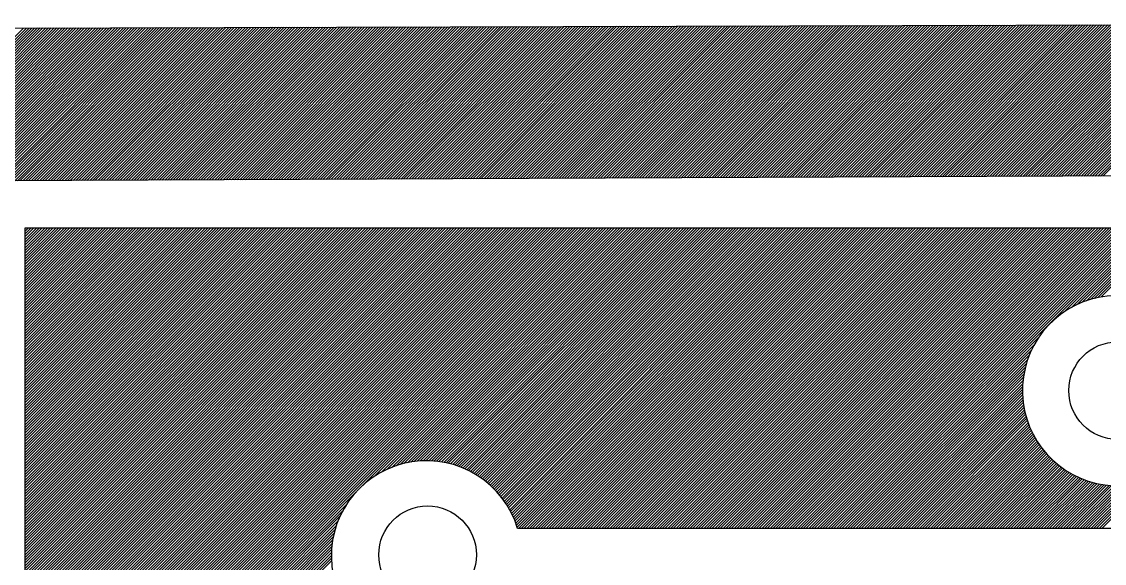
# Model space of a CAD drawing. Extents: x 0.4 to 28.1, y 0 to 28.5.
# Drawn here: x 6.93 to 13.85, y 16.44 to 19.9 of the extents above; entities that cross this region are included whole.
import ezdxf

# ---------------------------------------------------------------- set-up
doc = ezdxf.new("R2010")
doc.units = 0
doc.header["$MEASUREMENT"] = 0

msp = doc.modelspace()

# ---------------------------------------------------------------- linework, layer by layer
at = {"linetype": 'Continuous'}
for p, q in [((6.3142, 19.8584), (18.1525, 19.8926)), ((8.6213, 18.8921), (9.5972, 19.8679)), ((8.6391, 18.8921), (9.6149, 19.8679)), ((8.6568, 18.8922), (9.6326, 19.868)), ((8.6746, 18.8923), (9.6504, 19.868)), ((8.6923, 18.8924), (9.6681, 19.8681)), ((8.7101, 18.8924), (9.6858, 19.8682)), ((8.7279, 18.8925), (9.7035, 19.8682)), ((8.7456, 18.8926), (9.7213, 19.8683)), ((8.7634, 18.8927), (9.739, 19.8683)), ((8.7811, 18.8927), (9.7567, 19.8684)), ((8.7989, 18.8928), (9.7745, 19.8684)), ((8.8166, 18.8929), (9.7922, 19.8685)), ((8.8344, 18.893), (9.8099, 19.8685)), ((8.8521, 18.8931), (9.8276, 19.8686)), ((8.8699, 18.8931), (9.8454, 19.8686)), ((8.8876, 18.8932), (9.8631, 19.8687)), ((8.9054, 18.8933), (9.8808, 19.8687)), ((8.9232, 18.8934), (9.8986, 19.8688)), ((8.9409, 18.8934), (9.9163, 19.8688)), ((8.9587, 18.8935), (9.934, 19.8689)), ((8.9764, 18.8936), (9.9517, 19.8689)), ((8.9942, 18.8937), (9.9695, 19.869)), ((9.0119, 18.8937), (9.9872, 19.869)), ((9.0297, 18.8938), (10.0049, 19.8691)), ((9.0474, 18.8939), (10.0227, 19.8691)), ((9.0652, 18.894), (10.0404, 19.8692)), ((9.0829, 18.894), (10.0581, 19.8692)), ((9.1007, 18.8941), (10.0759, 19.8693)), ((9.1184, 18.8942), (10.0936, 19.8693)), ((9.1362, 18.8943), (10.1113, 19.8694)), ((9.154, 18.8944), (10.129, 19.8694)), ((9.1717, 18.8944), (10.1468, 19.8695)), ((9.1895, 18.8945), (10.1645, 19.8695)), ((9.2072, 18.8946), (10.1822, 19.8696)), ((9.225, 18.8947), (10.2, 19.8696)), ((9.2427, 18.8947), (10.2177, 19.8697)), ((9.2605, 18.8948), (10.2354, 19.8697)), ((9.2782, 18.8949), (10.2531, 19.8698)), ((9.296, 18.895), (10.2709, 19.8698)), ((9.3137, 18.895), (10.2886, 19.8699)), ((9.3315, 18.8951), (10.3063, 19.8699)), ((9.3492, 18.8952), (10.3241, 19.87)), ((9.367, 18.8953), (10.3418, 19.87)), ((9.3848, 18.8953), (10.3595, 19.8701)), ((9.4025, 18.8954), (10.3772, 19.8702)), ((9.4203, 18.8955), (10.395, 19.8702)), ((9.438, 18.8956), (10.4127, 19.8703)), ((9.4558, 18.8956), (10.4304, 19.8703)), ((9.4735, 18.8957), (10.4482, 19.8704)), ((9.4913, 18.8958), (10.4659, 19.8704)), ((9.509, 18.8959), (10.4836, 19.8705)), ((9.5268, 18.896), (10.5013, 19.8705)), ((9.5445, 18.896), (10.5191, 19.8706)), ((9.5623, 18.8961), (10.5368, 19.8706)), ((9.5801, 18.8962), (10.5545, 19.8707)), ((9.5978, 18.8963), (10.5723, 19.8707)), ((9.6156, 18.8963), (10.59, 19.8708)), ((9.6333, 18.8964), (10.6077, 19.8708)), ((9.6511, 18.8965), (10.6254, 19.8709)), ((9.6688, 18.8966), (10.6432, 19.8709)), ((9.6866, 18.8966), (10.6609, 19.871)), ((9.7043, 18.8967), (10.6786, 19.871)), ((9.7221, 18.8968), (10.6964, 19.8711)), ((9.7398, 18.8969), (10.7141, 19.8711)), ((9.7576, 18.8969), (10.7318, 19.8712)), ((9.7753, 18.897), (10.7495, 19.8712)), ((9.7931, 18.8971), (10.7673, 19.8713)), ((9.8109, 18.8972), (10.785, 19.8713)), ((9.8286, 18.8973), (10.8027, 19.8714)), ((9.8464, 18.8973), (10.8205, 19.8714)), ((9.8641, 18.8974), (10.8382, 19.8715)), ((9.8819, 18.8975), (10.8559, 19.8715)), ((9.8996, 18.8976), (10.8737, 19.8716)), ((9.9174, 18.8976), (10.8914, 19.8716)), ((9.9351, 18.8977), (10.9091, 19.8717)), ((9.9529, 18.8978), (10.9268, 19.8717)), ((9.9706, 18.8979), (10.9446, 19.8718)), ((9.9884, 18.8979), (10.9623, 19.8718)), ((10.0062, 18.898), (10.98, 19.8719)), ((10.0239, 18.8981), (10.9978, 19.8719)), ((10.0417, 18.8982), (11.0155, 19.872)), ((10.0594, 18.8982), (11.0332, 19.872)), ((10.0772, 18.8983), (11.0509, 19.8721)), ((10.0949, 18.8984), (11.0687, 19.8721)), ((10.1127, 18.8985), (11.0864, 19.8722)), ((10.1304, 18.8986), (11.1041, 19.8723)), ((10.1482, 18.8986), (11.1219, 19.8723)), ((10.1659, 18.8987), (11.1396, 19.8724)), ((10.1837, 18.8988), (11.1573, 19.8724)), ((10.2014, 18.8989), (11.175, 19.8725)), ((10.2192, 18.8989), (11.1928, 19.8725)), ((10.237, 18.899), (11.2105, 19.8726)), ((10.2547, 18.8991), (11.2282, 19.8726)), ((10.2725, 18.8992), (11.246, 19.8727)), ((10.2902, 18.8992), (11.2637, 19.8727)), ((10.308, 18.8993), (11.2814, 19.8728)), ((10.3257, 18.8994), (11.2991, 19.8728)), ((10.3435, 18.8995), (11.3169, 19.8729)), ((10.3612, 18.8995), (11.3346, 19.8729)), ((10.379, 18.8996), (11.3523, 19.873)), ((10.3967, 18.8997), (11.3701, 19.873)), ((10.4145, 18.8998), (11.3878, 19.8731)), ((10.4322, 18.8999), (11.4055, 19.8731)), ((10.45, 18.8999), (11.4232, 19.8732)), ((10.4678, 18.9), (11.441, 19.8732)), ((10.4855, 18.9001), (11.4587, 19.8733)), ((10.5033, 18.9002), (11.4764, 19.8733)), ((10.521, 18.9002), (11.4942, 19.8734)), ((10.5388, 18.9003), (11.5119, 19.8734)), ((10.5565, 18.9004), (11.5296, 19.8735)), ((10.5743, 18.9005), (11.5474, 19.8735)), ((10.592, 18.9005), (11.5651, 19.8736)), ((10.6098, 18.9006), (11.5828, 19.8736)), ((10.6275, 18.9007), (11.6005, 19.8737)), ((10.6453, 18.9008), (11.6183, 19.8737)), ((10.6631, 18.9008), (11.636, 19.8738)), ((10.6808, 18.9009), (11.6537, 19.8738)), ((10.6986, 18.901), (11.6715, 19.8739)), ((10.7163, 18.9011), (11.6892, 19.8739)), ((10.7341, 18.9012), (11.7069, 19.874)), ((10.7518, 18.9012), (11.7246, 19.874)), ((10.7696, 18.9013), (11.7424, 19.8741)), ((10.7873, 18.9014), (11.7601, 19.8741)), ((10.8051, 18.9015), (11.7778, 19.8742)), ((10.8228, 18.9015), (11.7956, 19.8743)), ((10.8406, 18.9016), (11.8133, 19.8743)), ((10.8583, 18.9017), (11.831, 19.8744)), ((10.8761, 18.9018), (11.8487, 19.8744)), ((10.8939, 18.9018), (11.8665, 19.8745)), ((10.9116, 18.9019), (11.8842, 19.8745)), ((10.9294, 18.902), (11.9019, 19.8746)), ((10.9471, 18.9021), (11.9197, 19.8746)), ((10.9649, 18.9021), (11.9374, 19.8747)), ((10.9826, 18.9022), (11.9551, 19.8747)), ((11.0004, 18.9023), (11.9728, 19.8748)), ((11.0181, 18.9024), (11.9906, 19.8748)), ((11.0359, 18.9025), (12.0083, 19.8749)), ((11.0536, 18.9025), (12.026, 19.8749)), ((11.0714, 18.9026), (12.0438, 19.875)), ((11.0891, 18.9027), (12.0615, 19.875)), ((11.1069, 18.9028), (12.0792, 19.8751)), ((11.1247, 18.9028), (12.0969, 19.8751)), ((11.1424, 18.9029), (12.1147, 19.8752)), ((11.1602, 18.903), (12.1324, 19.8752)), ((11.1779, 18.9031), (12.1501, 19.8753)), ((11.1957, 18.9031), (12.1679, 19.8753)), ((11.2134, 18.9032), (12.1856, 19.8754)), ((11.2312, 18.9033), (12.2033, 19.8754)), ((11.2489, 18.9034), (12.221, 19.8755)), ((11.2667, 18.9034), (12.2388, 19.8755)), ((11.2844, 18.9035), (12.2565, 19.8756)), ((11.3022, 18.9036), (12.2742, 19.8756)), ((11.32, 18.9037), (12.292, 19.8757)), ((11.3377, 18.9037), (12.3097, 19.8757)), ((11.3555, 18.9038), (12.3274, 19.8758)), ((11.3732, 18.9039), (12.3452, 19.8758)), ((11.391, 18.904), (12.3629, 19.8759)), ((11.4087, 18.9041), (12.3806, 19.8759)), ((11.4265, 18.9041), (12.3983, 19.876)), ((11.4442, 18.9042), (12.4161, 19.876)), ((11.462, 18.9043), (12.4338, 19.8761)), ((11.4797, 18.9044), (12.4515, 19.8761)), ((11.4975, 18.9044), (12.4693, 19.8762)), ((11.5152, 18.9045), (12.487, 19.8762)), ((11.533, 18.9046), (12.5047, 19.8763)), ((11.5508, 18.9047), (12.5224, 19.8764)), ((11.5685, 18.9047), (12.5402, 19.8764)), ((11.5863, 18.9048), (12.5579, 19.8765)), ((11.604, 18.9049), (12.5756, 19.8765)), ((11.6218, 18.905), (12.5934, 19.8766)), ((11.6395, 18.905), (12.6111, 19.8766)), ((11.6573, 18.9051), (12.6288, 19.8767)), ((11.675, 18.9052), (12.6465, 19.8767)), ((11.6928, 18.9053), (12.6643, 19.8768)), ((11.7105, 18.9054), (12.682, 19.8768)), ((11.7283, 18.9054), (12.6997, 19.8769)), ((11.7461, 18.9055), (12.7175, 19.8769)), ((11.7638, 18.9056), (12.7352, 19.877)), ((11.7816, 18.9057), (12.7529, 19.877)), ((11.7993, 18.9057), (12.7706, 19.8771)), ((11.8171, 18.9058), (12.7884, 19.8771)), ((11.8348, 18.9059), (12.8061, 19.8772)), ((11.8526, 18.906), (12.8238, 19.8772)), ((11.8703, 18.906), (12.8416, 19.8773)), ((11.8881, 18.9061), (12.8593, 19.8773)), ((11.9058, 18.9062), (12.877, 19.8774)), ((11.9236, 18.9063), (12.8947, 19.8774)), ((11.9413, 18.9063), (12.9125, 19.8775)), ((11.9591, 18.9064), (12.9302, 19.8775)), ((11.9769, 18.9065), (12.9479, 19.8776)), ((11.9946, 18.9066), (12.9657, 19.8776)), ((12.0124, 18.9067), (12.9834, 19.8777)), ((12.0301, 18.9067), (13.0011, 19.8777)), ((12.0479, 18.9068), (13.0189, 19.8778)), ((12.0656, 18.9069), (13.0366, 19.8778)), ((12.0834, 18.907), (13.0543, 19.8779)), ((12.1011, 18.907), (13.072, 19.8779)), ((12.1189, 18.9071), (13.0898, 19.878)), ((12.1366, 18.9072), (13.1075, 19.878)), ((12.1544, 18.9073), (13.1252, 19.8781)), ((12.1721, 18.9073), (13.143, 19.8781)), ((12.1899, 18.9074), (13.1607, 19.8782)), ((12.2077, 18.9075), (13.1784, 19.8782)), ((12.2254, 18.9076), (13.1961, 19.8783)), ((12.2432, 18.9076), (13.2139, 19.8784)), ((12.2609, 18.9077), (13.2316, 19.8784)), ((12.2787, 18.9078), (13.2493, 19.8785)), ((12.2964, 18.9079), (13.2671, 19.8785)), ((12.3142, 18.908), (13.2848, 19.8786)), ((12.3319, 18.908), (13.3025, 19.8786)), ((12.3497, 18.9081), (13.3202, 19.8787)), ((12.3674, 18.9082), (13.338, 19.8787)), ((12.3852, 18.9083), (13.3557, 19.8788)), ((12.403, 18.9083), (13.3734, 19.8788)), ((12.4207, 18.9084), (13.3912, 19.8789)), ((12.4385, 18.9085), (13.4089, 19.8789)), ((12.4562, 18.9086), (13.4266, 19.879)), ((12.474, 18.9086), (13.4443, 19.879)), ((12.4917, 18.9087), (13.4621, 19.8791)), ((12.5095, 18.9088), (13.4798, 19.8791)), ((12.5272, 18.9089), (13.4975, 19.8792)), ((12.545, 18.9089), (13.5153, 19.8792)), ((12.5627, 18.909), (13.533, 19.8793)), ((12.5805, 18.9091), (13.5507, 19.8793)), ((12.5982, 18.9092), (13.5684, 19.8794)), ((12.616, 18.9093), (13.5862, 19.8794)), ((12.6338, 18.9093), (13.6039, 19.8795)), ((12.6515, 18.9094), (13.6216, 19.8795)), ((12.6693, 18.9095), (13.6394, 19.8796)), ((12.687, 18.9096), (13.6571, 19.8796)), ((12.7048, 18.9096), (13.6748, 19.8797)), ((12.7225, 18.9097), (13.6925, 19.8797)), ((12.7403, 18.9098), (13.7103, 19.8798)), ((12.758, 18.9099), (13.728, 19.8798)), ((12.7758, 18.9099), (13.7457, 19.8799)), ((12.7935, 18.91), (13.7635, 19.8799)), ((12.8113, 18.9101), (13.7812, 19.88)), ((12.829, 18.9102), (13.7989, 19.88)), ((12.8468, 18.9102), (13.8167, 19.8801)), ((12.8646, 18.9103), (13.8344, 19.8801)), ((12.8823, 18.9104), (13.8521, 19.8802)), ((12.9001, 18.9105), (13.8698, 19.8802)), ((12.9178, 18.9105), (13.8876, 19.8803)), ((12.9356, 18.9106), (13.9053, 19.8803)), ((12.9533, 18.9107), (13.923, 19.8804)), ((12.9711, 18.9108), (13.9408, 19.8805)), ((12.9888, 18.9109), (13.9585, 19.8805)), ((13.0066, 18.9109), (13.9762, 19.8806)), ((13.0243, 18.911), (13.9939, 19.8806)), ((13.0421, 18.9111), (14.0117, 19.8807)), ((13.0599, 18.9112), (14.0294, 19.8807)), ((13.0776, 18.9112), (14.0471, 19.8808)), ((13.0954, 18.9113), (14.0649, 19.8808)), ((13.1131, 18.9114), (14.0826, 19.8809)), ((13.1309, 18.9115), (14.1003, 19.8809)), ((13.1486, 18.9115), (14.118, 19.881)), ((13.1664, 18.9116), (14.1358, 19.881)), ((13.1841, 18.9117), (14.1535, 19.8811)), ((13.2019, 18.9118), (14.1712, 19.8811)), ((13.2196, 18.9118), (14.189, 19.8812)), ((13.2374, 18.9119), (14.2067, 19.8812)), ((13.2551, 18.912), (14.2244, 19.8813)), ((13.2729, 18.9121), (14.2421, 19.8813)), ((13.2907, 18.9122), (14.2599, 19.8814)), ((13.3084, 18.9122), (14.2776, 19.8814)), ((13.3262, 18.9123), (14.2953, 19.8815)), ((13.3439, 18.9124), (14.3131, 19.8815)), ((13.3617, 18.9125), (14.3308, 19.8816)), ((13.3794, 18.9125), (14.3485, 19.8816)), ((13.3972, 18.9126), (14.3662, 19.8817)), ((13.4149, 18.9127), (14.384, 19.8817)), ((13.4327, 18.9128), (14.4017, 19.8818)), ((13.4504, 18.9128), (14.4194, 19.8818)), ((13.4682, 18.9129), (14.4372, 19.8819)), ((13.486, 18.913), (14.4549, 19.8819)), ((13.5037, 18.9131), (14.4726, 19.882)), ((13.5215, 18.9131), (14.4904, 19.882)), ((13.5392, 18.9132), (14.5081, 19.8821)), ((13.557, 18.9133), (14.5258, 19.8821)), ((13.5747, 18.9134), (14.5435, 19.8822)), ((13.5925, 18.9135), (14.5613, 19.8822)), ((13.6102, 18.9135), (14.579, 19.8823)), ((13.628, 18.9136), (14.5967, 19.8823)), ((13.6457, 18.9137), (14.6145, 19.8824)), ((13.6635, 18.9138), (14.6322, 19.8825)), ((13.6812, 18.9138), (14.6499, 19.8825)), ((13.699, 18.9139), (14.6676, 19.8826)), ((13.7168, 18.914), (14.6854, 19.8826)), ((13.7345, 18.9141), (14.7031, 19.8827)), ((13.7523, 18.9141), (14.7208, 19.8827)), ((13.77, 18.9142), (14.7386, 19.8828)), ((13.7878, 18.9143), (14.7563, 19.8828)), ((13.8055, 18.9144), (14.774, 19.8829)), ((13.8233, 18.9144), (14.7917, 19.8829)), ((13.841, 18.9145), (14.8095, 19.883)), ((5.6695, 17.8494), (7.6824, 19.8624)), ((5.6695, 17.8847), (7.647, 19.8623)), ((5.6695, 17.867), (7.6647, 19.8623)), ((5.6695, 17.9201), (7.6115, 19.8622)), ((5.6695, 17.9024), (7.6293, 19.8622)), ((5.6695, 17.9554), (7.5761, 19.8621)), ((5.6695, 17.9378), (7.5938, 19.8621)), ((5.6695, 17.9908), (7.5406, 19.862)), ((5.6695, 17.9731), (7.5583, 19.862)), ((5.6695, 18.0085), (7.5229, 19.8619)), ((5.6695, 18.0438), (7.4874, 19.8618)), ((5.6695, 18.0261), (7.5052, 19.8618)), ((5.6695, 18.0792), (7.452, 19.8617)), ((5.6695, 18.0615), (7.4697, 19.8617)), ((5.6695, 18.1145), (7.4165, 19.8616)), ((5.6695, 18.0969), (7.4342, 19.8616)), ((5.6695, 18.1499), (7.3811, 19.8615)), ((5.6695, 18.1322), (7.3988, 19.8615)), ((5.6695, 18.1852), (7.3456, 19.8614)), ((5.6695, 18.1676), (7.3633, 19.8614)), ((5.6695, 18.2206), (7.3101, 19.8613)), ((5.6695, 18.2029), (7.3279, 19.8613)), ((5.6695, 18.256), (7.2747, 19.8612)), ((5.6695, 18.2383), (7.2924, 19.8612)), ((5.6695, 18.2913), (7.2392, 19.8611)), ((5.6695, 18.2736), (7.257, 19.8611)), ((5.6695, 18.3267), (7.2038, 19.861)), ((5.6695, 18.309), (7.2215, 19.861)), ((5.6695, 18.362), (7.1683, 19.8609)), ((5.6695, 18.3443), (7.186, 19.8609)), ((5.6695, 18.3974), (7.1329, 19.8608)), ((5.6695, 18.3797), (7.1506, 19.8608)), ((5.6695, 18.4327), (7.0974, 19.8607)), ((5.6695, 18.4151), (7.1151, 19.8607)), ((5.6695, 18.4681), (7.0619, 19.8606)), ((5.6695, 18.4504), (7.0797, 19.8606)), ((5.6695, 18.5034), (7.0265, 19.8605)), ((5.6695, 18.4858), (7.0442, 19.8605)), ((5.6695, 18.5388), (6.991, 19.8604)), ((5.6695, 18.5211), (7.0087, 19.8604)), ((5.6695, 18.5742), (6.9556, 19.8603)), ((5.6695, 18.5565), (6.9733, 19.8603)), ((5.6695, 18.5918), (6.9378, 19.8602)), ((6.7145, 18.8768), (7.7002, 19.8624)), ((6.7384, 18.883), (7.7179, 19.8625)), ((6.7572, 18.884), (7.7356, 19.8625)), ((6.7749, 18.8841), (7.7534, 19.8626)), ((6.7927, 18.8842), (7.7711, 19.8626)), ((6.8104, 18.8843), (7.7888, 19.8627)), ((6.8282, 18.8843), (7.8065, 19.8627)), ((6.8459, 18.8844), (7.8243, 19.8628)), ((6.8637, 18.8845), (7.842, 19.8628)), ((6.8814, 18.8846), (7.8597, 19.8629)), ((6.8992, 18.8846), (7.8775, 19.8629)), ((6.9169, 18.8847), (7.8952, 19.863)), ((6.9347, 18.8848), (7.9129, 19.863)), ((6.9524, 18.8849), (7.9307, 19.8631)), ((6.9702, 18.885), (7.9484, 19.8631)), ((6.988, 18.885), (7.9661, 19.8632)), ((7.0057, 18.8851), (7.9838, 19.8632)), ((7.0235, 18.8852), (8.0016, 19.8633)), ((7.0412, 18.8853), (8.0193, 19.8633)), ((7.059, 18.8853), (8.037, 19.8634)), ((7.0767, 18.8854), (8.0548, 19.8634)), ((7.0945, 18.8855), (8.0725, 19.8635)), ((7.1122, 18.8856), (8.0902, 19.8635)), ((7.13, 18.8856), (8.1079, 19.8636)), ((7.1477, 18.8857), (8.1257, 19.8636)), ((7.1655, 18.8858), (8.1434, 19.8637)), ((7.1833, 18.8859), (8.1611, 19.8637)), ((7.201, 18.8859), (8.1789, 19.8638)), ((7.2188, 18.886), (8.1966, 19.8638)), ((7.2365, 18.8861), (8.2143, 19.8639)), ((7.2543, 18.8862), (8.232, 19.864)), ((7.272, 18.8863), (8.2498, 19.864)), ((7.2898, 18.8863), (8.2675, 19.8641)), ((7.3075, 18.8864), (8.2852, 19.8641)), ((7.3253, 18.8865), (8.303, 19.8642)), ((7.343, 18.8866), (8.3207, 19.8642)), ((7.3608, 18.8866), (8.3384, 19.8643)), ((7.3785, 18.8867), (8.3561, 19.8643)), ((7.3963, 18.8868), (8.3739, 19.8644)), ((7.4141, 18.8869), (8.3916, 19.8644)), ((7.4318, 18.8869), (8.4093, 19.8645)), ((7.4496, 18.887), (8.4271, 19.8645)), ((7.4673, 18.8871), (8.4448, 19.8646)), ((7.4851, 18.8872), (8.4625, 19.8646)), ((7.5028, 18.8872), (8.4802, 19.8647)), ((7.5206, 18.8873), (8.498, 19.8647)), ((7.5383, 18.8874), (8.5157, 19.8648)), ((7.5561, 18.8875), (8.5334, 19.8648)), ((7.5738, 18.8875), (8.5512, 19.8649)), ((7.5916, 18.8876), (8.5689, 19.8649)), ((7.6093, 18.8877), (8.5866, 19.865)), ((7.6271, 18.8878), (8.6044, 19.865)), ((7.6449, 18.8879), (8.6221, 19.8651)), ((7.6626, 18.8879), (8.6398, 19.8651)), ((7.6804, 18.888), (8.6575, 19.8652)), ((7.6981, 18.8881), (8.6753, 19.8652)), ((7.7159, 18.8882), (8.693, 19.8653)), ((7.7336, 18.8882), (8.7107, 19.8653)), ((7.7514, 18.8883), (8.7285, 19.8654)), ((7.7691, 18.8884), (8.7462, 19.8654)), ((7.7869, 18.8885), (8.7639, 19.8655)), ((7.8046, 18.8885), (8.7816, 19.8655)), ((7.8224, 18.8886), (8.7994, 19.8656)), ((7.8402, 18.8887), (8.8171, 19.8656)), ((7.8579, 18.8888), (8.8348, 19.8657)), ((7.8757, 18.8888), (8.8526, 19.8657)), ((7.8934, 18.8889), (8.8703, 19.8658)), ((7.9112, 18.889), (8.888, 19.8658)), ((7.9289, 18.8891), (8.9057, 19.8659)), ((7.9467, 18.8892), (8.9235, 19.8659)), ((7.9644, 18.8892), (8.9412, 19.866)), ((7.9822, 18.8893), (8.9589, 19.8661)), ((7.9999, 18.8894), (8.9767, 19.8661)), ((8.0177, 18.8895), (8.9944, 19.8662)), ((8.0354, 18.8895), (9.0121, 19.8662)), ((8.0532, 18.8896), (9.0298, 19.8663)), ((8.071, 18.8897), (9.0476, 19.8663)), ((8.0887, 18.8898), (9.0653, 19.8664)), ((8.1065, 18.8898), (9.083, 19.8664)), ((8.1242, 18.8899), (9.1008, 19.8665)), ((8.142, 18.89), (9.1185, 19.8665)), ((8.1597, 18.8901), (9.1362, 19.8666)), ((8.1775, 18.8901), (9.1539, 19.8666)), ((8.1952, 18.8902), (9.1717, 19.8667)), ((8.213, 18.8903), (9.1894, 19.8667)), ((8.2307, 18.8904), (9.2071, 19.8668)), ((8.2485, 18.8905), (9.2249, 19.8668)), ((8.2663, 18.8905), (9.2426, 19.8669)), ((8.284, 18.8906), (9.2603, 19.8669)), ((8.3018, 18.8907), (9.278, 19.867)), ((8.3195, 18.8908), (9.2958, 19.867)), ((8.3373, 18.8908), (9.3135, 19.8671)), ((8.355, 18.8909), (9.3312, 19.8671)), ((8.3728, 18.891), (9.349, 19.8672)), ((8.3905, 18.8911), (9.3667, 19.8672)), ((8.4083, 18.8911), (9.3844, 19.8673)), ((8.426, 18.8912), (9.4022, 19.8673)), ((8.4438, 18.8913), (9.4199, 19.8674)), ((8.4615, 18.8914), (9.4376, 19.8674)), ((8.4793, 18.8914), (9.4553, 19.8675)), ((8.4971, 18.8915), (9.4731, 19.8675)), ((8.5148, 18.8916), (9.4908, 19.8676)), ((8.5326, 18.8917), (9.5085, 19.8676)), ((8.5503, 18.8918), (9.5263, 19.8677)), ((8.5681, 18.8918), (9.544, 19.8677)), ((8.5858, 18.8919), (9.5617, 19.8678)), ((8.6036, 18.892), (9.5794, 19.8678)), ((6.9458, 18.5777), (6.9491, 18.581)), ((6.9458, 18.56), (6.9667, 18.581)), ((6.9458, 18.5423), (6.9844, 18.581)), ((6.9458, 18.5246), (7.0021, 18.581)), ((6.9458, 18.507), (7.0198, 18.581)), ((6.9458, 18.4893), (7.0374, 18.581)), ((6.9458, 18.4716), (7.0551, 18.581)), ((6.9458, 18.4539), (7.0728, 18.581)), ((6.9458, 18.4363), (7.0905, 18.581)), ((6.9458, 18.4186), (7.1082, 18.581)), ((6.9458, 18.4009), (7.1258, 18.581)), ((6.9458, 18.3832), (7.1435, 18.581)), ((6.9458, 18.3655), (7.1612, 18.581)), ((6.9458, 18.3479), (7.1789, 18.581)), ((6.9458, 18.3302), (7.1965, 18.581)), ((6.9458, 18.3125), (7.2142, 18.581)), ((6.9458, 18.2948), (7.2319, 18.581)), ((6.9458, 18.2772), (7.2496, 18.581)), ((6.9458, 18.2595), (7.2673, 18.581)), ((6.9458, 18.2418), (7.2849, 18.581)), ((6.9458, 18.2241), (7.3026, 18.581)), ((6.9458, 18.2064), (7.3203, 18.581)), ((6.9458, 18.1888), (7.338, 18.581)), ((6.9458, 18.1711), (7.3556, 18.581)), ((6.9458, 18.1534), (7.3733, 18.581)), ((6.9458, 18.1357), (7.391, 18.581)), ((6.9458, 18.1181), (7.4087, 18.581)), ((6.9458, 18.1004), (7.4264, 18.581)), ((6.9458, 18.0827), (7.444, 18.581)), ((6.9458, 18.065), (7.4617, 18.581)), ((6.9458, 18.0473), (7.4794, 18.581)), ((6.9458, 18.0297), (7.4971, 18.581)), ((6.9458, 18.012), (7.5147, 18.581)), ((6.9458, 17.9943), (7.5324, 18.581)), ((6.9458, 17.9766), (7.5501, 18.581)), ((6.9458, 17.959), (7.5678, 18.581)), ((6.9458, 17.9413), (7.5855, 18.581)), ((6.9458, 17.9236), (7.6031, 18.581)), ((6.9458, 17.9059), (7.6208, 18.581)), ((6.9458, 17.8882), (7.6385, 18.581)), ((6.9458, 17.8706), (7.6562, 18.581)), ((6.9458, 17.8529), (7.6738, 18.581)), ((6.9458, 17.8352), (7.6915, 18.581)), ((6.9458, 17.8175), (7.7092, 18.581)), ((6.9458, 17.7999), (7.7269, 18.581)), ((6.9458, 17.7822), (7.7446, 18.581)), ((6.9458, 17.7645), (7.7622, 18.581)), ((6.9458, 17.7468), (7.7799, 18.581)), ((6.9458, 17.7292), (7.7976, 18.581)), ((6.9458, 17.7115), (7.8153, 18.581)), ((6.9458, 17.6938), (7.8329, 18.581)), ((6.9458, 17.6761), (7.8506, 18.581)), ((6.9458, 17.6584), (7.8683, 18.581)), ((6.9458, 17.6408), (7.886, 18.581)), ((6.9458, 17.6231), (7.9037, 18.581)), ((6.9458, 17.6054), (7.9213, 18.581)), ((6.9458, 17.5877), (7.939, 18.581)), ((6.9458, 17.5701), (7.9567, 18.581)), ((6.9458, 17.5524), (7.9744, 18.581)), ((6.9458, 17.5347), (7.992, 18.581)), ((6.9458, 17.517), (8.0097, 18.581)), ((6.9458, 17.4993), (8.0274, 18.581)), ((6.9458, 17.4817), (8.0451, 18.581)), ((6.9458, 17.464), (8.0627, 18.581)), ((6.9458, 17.4463), (8.0804, 18.581)), ((6.9458, 17.4286), (8.0981, 18.581)), ((6.9458, 17.411), (8.1158, 18.581)), ((6.9458, 17.3933), (8.1335, 18.581)), ((6.9458, 17.3756), (8.1511, 18.581)), ((6.9458, 17.3579), (8.1688, 18.581)), ((6.9458, 17.3402), (8.1865, 18.581)), ((6.9458, 17.3226), (8.2042, 18.581)), ((6.9458, 17.3049), (8.2218, 18.581)), ((6.9458, 17.2872), (8.2395, 18.581)), ((6.9458, 17.2695), (8.2572, 18.581)), ((6.9458, 17.2519), (8.2749, 18.581)), ((6.9458, 17.2342), (8.2926, 18.581)), ((6.9458, 17.2165), (8.3102, 18.581)), ((6.9458, 17.1988), (8.3279, 18.581)), ((6.9458, 17.1811), (8.3456, 18.581)), ((6.9458, 17.1635), (8.3633, 18.581)), ((6.9458, 17.1458), (8.3809, 18.581)), ((6.9458, 17.1281), (8.3986, 18.581)), ((6.9458, 17.1104), (8.4163, 18.581)), ((6.9458, 17.0928), (8.434, 18.581)), ((6.9458, 17.0751), (8.4517, 18.581)), ((6.9458, 17.0574), (8.4693, 18.581)), ((6.9458, 17.0397), (8.487, 18.581)), ((6.9458, 17.022), (8.5047, 18.581)), ((6.9458, 17.0044), (8.5224, 18.581)), ((6.9458, 16.9867), (8.54, 18.581)), ((6.9458, 16.969), (8.5577, 18.581)), ((6.9458, 16.9513), (8.5754, 18.581)), ((6.9458, 16.9337), (8.5931, 18.581)), ((6.9458, 16.916), (8.6108, 18.581)), ((6.9458, 16.8983), (8.6284, 18.581)), ((6.9458, 16.8806), (8.6461, 18.581)), ((6.9458, 16.8629), (8.6638, 18.581)), ((6.9458, 16.8453), (8.6815, 18.581)), ((6.9458, 16.8276), (8.6991, 18.581)), ((6.9458, 16.8099), (8.7168, 18.581)), ((6.9458, 16.7922), (8.7345, 18.581)), ((6.9458, 16.7746), (8.7522, 18.581)), ((6.9458, 16.7569), (8.7699, 18.581)), ((6.9458, 16.7392), (8.7875, 18.581)), ((6.9458, 16.7215), (8.8052, 18.581)), ((6.9458, 16.7038), (8.8229, 18.581)), ((6.9458, 16.6862), (8.8406, 18.581)), ((6.9458, 16.6685), (8.8582, 18.581)), ((6.9458, 16.6508), (8.8759, 18.581)), ((6.9458, 16.6331), (8.8936, 18.581)), ((6.9458, 16.6155), (8.9113, 18.581)), ((6.9458, 16.5978), (8.929, 18.581)), ((6.9458, 16.5801), (8.9466, 18.581)), ((6.9458, 16.5624), (8.9643, 18.581)), ((6.9458, 16.5447), (8.982, 18.581)), ((6.9458, 16.5271), (8.9997, 18.581)), ((6.9458, 16.5094), (9.0173, 18.581)), ((6.9458, 16.4917), (9.035, 18.581)), ((6.9458, 16.474), (9.0527, 18.581)), ((6.9458, 16.4564), (9.0704, 18.581)), ((6.9458, 16.4387), (9.0881, 18.581)), ((6.9458, 16.421), (9.1057, 18.581)), ((6.9458, 16.4033), (9.1234, 18.581)), ((6.9458, 16.3856), (9.1411, 18.581)), ((6.9458, 16.368), (9.1588, 18.581)), ((6.9458, 16.3503), (9.1764, 18.581)), ((6.9458, 16.3326), (9.1941, 18.581)), ((6.9458, 16.3149), (9.2118, 18.581)), ((6.9458, 16.2973), (9.2295, 18.581)), ((6.9458, 16.2796), (9.2472, 18.581)), ((6.9458, 16.2619), (9.2648, 18.581)), ((6.9458, 16.2442), (9.2825, 18.581)), ((6.9458, 16.2265), (9.3002, 18.581)), ((6.9458, 16.2089), (9.3179, 18.581)), ((6.9458, 16.1912), (9.3355, 18.581)), ((6.9458, 16.1735), (9.3532, 18.581)), ((6.9458, 16.1558), (9.3709, 18.581)), ((6.9458, 16.1382), (9.3886, 18.581)), ((6.9458, 16.1205), (9.4063, 18.581)), ((6.9458, 16.1028), (9.4239, 18.581)), ((6.9458, 16.0851), (9.4416, 18.581)), ((6.9458, 16.0674), (9.4593, 18.581)), ((6.9458, 16.0498), (9.477, 18.581)), ((6.9458, 16.0321), (9.4946, 18.581)), ((6.9458, 16.0144), (9.5123, 18.581)), ((6.9458, 15.9967), (9.53, 18.581)), ((6.9458, 15.9791), (9.5477, 18.581)), ((6.9458, 15.9614), (9.5654, 18.581)), ((6.9458, 15.9437), (9.583, 18.581)), ((6.9458, 15.926), (9.6007, 18.581)), ((6.9458, 15.9084), (9.6184, 18.581)), ((6.9458, 15.8907), (9.6361, 18.581)), ((6.9458, 15.873), (9.6537, 18.581)), ((6.9458, 15.8553), (9.6714, 18.581)), ((6.9458, 15.8376), (9.6891, 18.581)), ((6.9458, 15.82), (9.7068, 18.581)), ((6.9458, 15.8023), (9.7245, 18.581)), ((6.9458, 15.7846), (9.7421, 18.581)), ((6.9458, 15.7669), (9.7598, 18.581)), ((6.9458, 15.7493), (9.7775, 18.581)), ((6.9458, 15.7316), (9.7952, 18.581)), ((6.9458, 15.7139), (9.8128, 18.581)), ((6.9458, 15.6962), (9.8305, 18.581)), ((6.9458, 15.6785), (9.8482, 18.581)), ((6.9458, 15.6609), (9.8659, 18.581)), ((6.9458, 15.6432), (9.8835, 18.581)), ((6.9458, 15.6255), (9.9012, 18.581)), ((6.9458, 15.6078), (9.9189, 18.581)), ((6.9458, 15.5902), (9.9366, 18.581)), ((6.9458, 15.5725), (9.9543, 18.581)), ((6.9458, 15.5548), (9.9719, 18.581)), ((6.9458, 15.5371), (9.9896, 18.581)), ((6.9458, 15.5194), (10.0073, 18.581)), ((6.9458, 15.5018), (10.025, 18.581)), ((6.9458, 15.4841), (10.0426, 18.581)), ((6.9458, 15.4664), (10.0603, 18.581)), ((6.9458, 15.4487), (10.078, 18.581)), ((6.9458, 15.4311), (10.0957, 18.581)), ((6.9458, 15.4134), (10.1134, 18.581)), ((6.9458, 15.3957), (10.131, 18.581)), ((6.9458, 15.378), (10.1487, 18.581)), ((6.9458, 15.3603), (10.1664, 18.581)), ((6.9458, 15.3427), (10.1841, 18.581)), ((6.9458, 15.325), (10.2017, 18.581)), ((6.9458, 15.3073), (10.2194, 18.581)), ((6.9458, 15.2896), (10.2371, 18.581)), ((6.9458, 15.272), (10.2548, 18.581)), ((6.9465, 15.255), (10.2725, 18.581)), ((6.9641, 15.255), (10.2901, 18.581)), ((6.9818, 15.255), (10.3078, 18.581)), ((6.9995, 15.255), (10.3255, 18.581)), ((7.0172, 15.255), (10.3432, 18.581)), ((7.0348, 15.255), (10.3608, 18.581)), ((7.0525, 15.255), (10.3785, 18.581)), ((7.0702, 15.255), (10.3962, 18.581)), ((7.0879, 15.255), (10.4139, 18.581)), ((7.1056, 15.255), (10.4316, 18.581)), ((7.1232, 15.255), (10.4492, 18.581)), ((7.1409, 15.255), (10.4669, 18.581)), ((7.1586, 15.255), (10.4846, 18.581)), ((7.1763, 15.255), (10.5023, 18.581)), ((7.1939, 15.255), (10.5199, 18.581)), ((7.2116, 15.255), (10.5376, 18.581)), ((7.2293, 15.255), (10.5553, 18.581)), ((7.247, 15.255), (10.573, 18.581)), ((7.2647, 15.255), (10.5907, 18.581)), ((7.2823, 15.255), (10.6083, 18.581)), ((7.3, 15.255), (10.626, 18.581)), ((7.3177, 15.255), (10.6437, 18.581)), ((7.3354, 15.255), (10.6614, 18.581)), ((7.353, 15.255), (10.679, 18.581)), ((7.3707, 15.255), (10.6967, 18.581)), ((7.3884, 15.255), (10.7144, 18.581)), ((7.4061, 15.255), (10.7321, 18.581)), ((9.1047, 16.9359), (10.7498, 18.581)), ((9.1822, 16.9958), (10.7674, 18.581)), ((9.2257, 17.0215), (10.7851, 18.581)), ((9.2608, 17.039), (10.8028, 18.581)), ((9.2916, 17.0521), (10.8205, 18.581)), ((9.3194, 17.0622), (10.8381, 18.581)), ((9.3451, 17.0703), (10.8558, 18.581)), ((9.3693, 17.0767), (10.8735, 18.581)), ((9.3921, 17.0818), (10.8912, 18.581)), ((9.4138, 17.0859), (10.9089, 18.581)), ((9.4345, 17.089), (10.9265, 18.581)), ((9.4545, 17.0913), (10.9442, 18.581)), ((9.4738, 17.0929), (10.9619, 18.581)), ((9.4924, 17.0938), (10.9796, 18.581)), ((9.5105, 17.0942), (10.9972, 18.581)), ((9.528, 17.094), (11.0149, 18.581)), ((9.545, 17.0934), (11.0326, 18.581)), ((9.5616, 17.0923), (11.0503, 18.581)), ((9.5778, 17.0908), (11.068, 18.581)), ((9.5936, 17.0889), (11.0856, 18.581)), ((9.6091, 17.0867), (11.1033, 18.581)), ((9.6241, 17.0841), (11.121, 18.581)), ((9.6389, 17.0812), (11.1387, 18.581)), ((9.6534, 17.078), (11.1563, 18.581)), ((9.6675, 17.0745), (11.174, 18.581)), ((9.6814, 17.0707), (11.1917, 18.581)), ((9.695, 17.0666), (11.2094, 18.581)), ((9.7084, 17.0623), (11.2271, 18.581)), ((9.7215, 17.0577), (11.2447, 18.581)), ((9.7343, 17.0529), (11.2624, 18.581)), ((9.7469, 17.0478), (11.2801, 18.581)), ((9.7593, 17.0425), (11.2978, 18.581)), ((9.7715, 17.037), (11.3154, 18.581)), ((9.7834, 17.0313), (11.3331, 18.581)), ((9.7951, 17.0253), (11.3508, 18.581)), ((9.8067, 17.0191), (11.3685, 18.581)), ((9.818, 17.0128), (11.3862, 18.581)), ((9.8291, 17.0062), (11.4038, 18.581)), ((9.84, 16.9994), (11.4215, 18.581)), ((9.8507, 16.9925), (11.4392, 18.581)), ((9.8612, 16.9853), (11.4569, 18.581)), ((9.8716, 16.978), (11.4745, 18.581)), ((9.8817, 16.9704), (11.4922, 18.581)), ((9.8917, 16.9627), (11.5099, 18.581)), ((9.9014, 16.9548), (11.5276, 18.581)), ((9.911, 16.9467), (11.5453, 18.581)), ((9.9204, 16.9385), (11.5629, 18.581)), ((9.9296, 16.93), (11.5806, 18.581)), ((9.9387, 16.9214), (11.5983, 18.581)), ((9.9475, 16.9125), (11.616, 18.581)), ((9.9562, 16.9035), (11.6336, 18.581)), ((9.9647, 16.8944), (11.6513, 18.581)), ((9.973, 16.885), (11.669, 18.581)), ((9.9812, 16.8754), (11.6867, 18.581)), ((9.9891, 16.8657), (11.7043, 18.581)), ((9.9969, 16.8558), (11.722, 18.581)), ((10.0044, 16.8457), (11.7397, 18.581)), ((10.0118, 16.8354), (11.7574, 18.581)), ((10.019, 16.8249), (11.7751, 18.581)), ((10.026, 16.8142), (11.7927, 18.581)), ((10.0328, 16.8034), (11.8104, 18.581)), ((10.0394, 16.7923), (11.8281, 18.581)), ((10.0459, 16.781), (11.8458, 18.581)), ((10.0521, 16.7696), (11.8634, 18.581)), ((10.0581, 16.7579), (11.8811, 18.581)), ((10.0638, 16.746), (11.8988, 18.581)), ((10.0694, 16.7339), (11.9165, 18.581)), ((10.0748, 16.7216), (11.9342, 18.581)), ((10.0799, 16.709), (11.9518, 18.581)), ((10.0847, 16.6962), (11.9695, 18.581)), ((10.0894, 16.6832), (11.9872, 18.581)), ((10.0938, 16.6699), (12.0049, 18.581)), ((10.1019, 16.6603), (12.0225, 18.581)), ((10.1196, 16.6603), (12.0402, 18.581)), ((10.1373, 16.6603), (12.0579, 18.581)), ((10.1549, 16.6603), (12.0756, 18.581)), ((10.1726, 16.6603), (12.0933, 18.581)), ((10.1903, 16.6603), (12.1109, 18.581)), ((10.208, 16.6603), (12.1286, 18.581)), ((10.2256, 16.6603), (12.1463, 18.581)), ((10.2433, 16.6603), (12.164, 18.581)), ((10.261, 16.6603), (12.1816, 18.581)), ((10.2787, 16.6603), (12.1993, 18.581)), ((10.2964, 16.6603), (12.217, 18.581)), ((10.314, 16.6603), (12.2347, 18.581)), ((10.3317, 16.6603), (12.2524, 18.581)), ((10.3494, 16.6603), (12.27, 18.581)), ((10.3671, 16.6603), (12.2877, 18.581)), ((10.3847, 16.6603), (12.3054, 18.581)), ((10.4024, 16.6603), (12.3231, 18.581)), ((10.4201, 16.6603), (12.3407, 18.581)), ((10.4378, 16.6603), (12.3584, 18.581)), ((10.4555, 16.6603), (12.3761, 18.581)), ((10.4731, 16.6603), (12.3938, 18.581)), ((10.4908, 16.6603), (12.4115, 18.581)), ((10.5085, 16.6603), (12.4291, 18.581)), ((10.5262, 16.6603), (12.4468, 18.581)), ((10.5438, 16.6603), (12.4645, 18.581)), ((10.5615, 16.6603), (12.4822, 18.581)), ((10.5792, 16.6603), (12.4998, 18.581)), ((10.5969, 16.6603), (12.5175, 18.581)), ((10.6145, 16.6603), (12.5352, 18.581)), ((10.6322, 16.6603), (12.5529, 18.581)), ((10.6499, 16.6603), (12.5706, 18.581)), ((10.6676, 16.6603), (12.5882, 18.581)), ((10.6853, 16.6603), (12.6059, 18.581)), ((10.7029, 16.6603), (12.6236, 18.581)), ((10.7206, 16.6603), (12.6413, 18.581)), ((10.7383, 16.6603), (12.6589, 18.581)), ((10.756, 16.6603), (12.6766, 18.581)), ((10.7736, 16.6603), (12.6943, 18.581)), ((10.7913, 16.6603), (12.712, 18.581)), ((10.809, 16.6603), (12.7297, 18.581)), ((10.8267, 16.6603), (12.7473, 18.581)), ((10.8444, 16.6603), (12.765, 18.581)), ((10.862, 16.6603), (12.7827, 18.581)), ((10.8797, 16.6603), (12.8004, 18.581)), ((10.8974, 16.6603), (12.818, 18.581)), ((10.9151, 16.6603), (12.8357, 18.581)), ((10.9327, 16.6603), (12.8534, 18.581)), ((10.9504, 16.6603), (12.8711, 18.581)), ((10.9681, 16.6603), (12.8888, 18.581)), ((10.9858, 16.6603), (12.9064, 18.581)), ((11.0035, 16.6603), (12.9241, 18.581)), ((11.0211, 16.6603), (12.9418, 18.581)), ((11.0388, 16.6603), (12.9595, 18.581)), ((11.0565, 16.6603), (12.9771, 18.581)), ((11.0742, 16.6603), (12.9948, 18.581)), ((11.0918, 16.6603), (13.0125, 18.581)), ((11.1095, 16.6603), (13.0302, 18.581)), ((11.1272, 16.6603), (13.0479, 18.581)), ((11.1449, 16.6603), (13.0655, 18.581)), ((11.1626, 16.6603), (13.0832, 18.581)), ((11.1802, 16.6603), (13.1009, 18.581)), ((11.1979, 16.6603), (13.1186, 18.581)), ((11.2156, 16.6603), (13.1362, 18.581)), ((11.2333, 16.6603), (13.1539, 18.581)), ((11.2509, 16.6603), (13.1716, 18.581)), ((11.2686, 16.6603), (13.1893, 18.581)), ((11.2863, 16.6603), (13.207, 18.581)), ((11.304, 16.6603), (13.2246, 18.581)), ((11.3217, 16.6603), (13.2423, 18.581)), ((11.3393, 16.6603), (13.26, 18.581)), ((11.357, 16.6603), (13.2777, 18.581)), ((11.3747, 16.6603), (13.2953, 18.581)), ((11.3924, 16.6603), (13.313, 18.581)), ((11.41, 16.6603), (13.3307, 18.581)), ((11.4277, 16.6603), (13.3484, 18.581)), ((11.4454, 16.6603), (13.3661, 18.581)), ((11.4631, 16.6603), (13.3837, 18.581)), ((11.4808, 16.6603), (13.4014, 18.581)), ((11.4984, 16.6603), (13.4191, 18.581)), ((11.5161, 16.6603), (13.4368, 18.581)), ((11.5338, 16.6603), (13.4544, 18.581)), ((11.5515, 16.6603), (13.4721, 18.581)), ((11.5691, 16.6603), (13.4898, 18.581)), ((11.5868, 16.6603), (13.5075, 18.581)), ((11.6045, 16.6603), (13.5251, 18.581)), ((11.6222, 16.6603), (13.5428, 18.581)), ((11.6399, 16.6603), (13.5605, 18.581)), ((11.6575, 16.6603), (13.5782, 18.581)), ((11.6752, 16.6603), (13.5959, 18.581)), ((11.6929, 16.6603), (13.6135, 18.581)), ((11.7106, 16.6603), (13.6312, 18.581)), ((11.7282, 16.6603), (13.6489, 18.581)), ((11.7459, 16.6603), (13.6666, 18.581)), ((11.7636, 16.6603), (13.6842, 18.581)), ((11.7813, 16.6603), (13.7019, 18.581)), ((11.799, 16.6603), (13.7196, 18.581)), ((11.8166, 16.6603), (13.7373, 18.581)), ((11.8343, 16.6603), (13.755, 18.581)), ((11.852, 16.6603), (13.7726, 18.581)), ((11.8697, 16.6603), (13.7903, 18.581)), ((11.8873, 16.6603), (13.808, 18.581)), ((11.905, 16.6603), (13.8257, 18.581)), ((11.9227, 16.6603), (13.8433, 18.581)), ((11.9404, 16.6603), (13.861, 18.581)), ((11.9581, 16.6603), (13.8787, 18.581)), ((11.9757, 16.6603), (13.8964, 18.581)), ((11.9934, 16.6603), (13.9141, 18.581)), ((12.0111, 16.6603), (13.9317, 18.581)), ((12.0288, 16.6603), (13.9494, 18.581)), ((12.0464, 16.6603), (13.9671, 18.581)), ((12.0641, 16.6603), (13.9848, 18.581)), ((12.0818, 16.6603), (14.0024, 18.581)), ((12.0995, 16.6603), (14.0201, 18.581)), ((12.1172, 16.6603), (14.0378, 18.581)), ((12.1348, 16.6603), (14.0555, 18.581)), ((12.1525, 16.6603), (14.0732, 18.581)), ((12.1702, 16.6603), (14.0908, 18.581)), ((12.1879, 16.6603), (14.1085, 18.581)), ((13.5911, 18.0459), (14.1262, 18.581)), ((13.6371, 18.0742), (14.1439, 18.581)), ((13.6734, 18.0928), (14.1615, 18.581)), ((13.7048, 18.1066), (14.1792, 18.581)), ((13.7331, 18.1172), (14.1969, 18.581)), ((13.7592, 18.1256), (14.2146, 18.581)), ((13.7836, 18.1323), (14.2323, 18.581)), ((13.8066, 18.1376), (14.2499, 18.581)), ((13.8285, 18.1419), (14.2676, 18.581)), ((12.2055, 16.6603), (13.4293, 17.8841)), ((12.2232, 16.6603), (13.401, 17.8381)), ((12.2409, 16.6603), (13.3824, 17.8018)), ((12.2586, 16.6603), (13.3687, 17.7704)), ((12.2763, 16.6603), (13.3581, 17.7421)), ((12.2939, 16.6603), (13.3497, 17.716)), ((12.3116, 16.6603), (13.343, 17.6917)), ((12.3293, 16.6603), (13.3376, 17.6686)), ((12.347, 16.6603), (13.3334, 17.6467)), ((12.3646, 16.6603), (13.3301, 17.6258)), ((12.3823, 16.6603), (13.3277, 17.6057)), ((12.4, 16.6603), (13.326, 17.5863)), ((12.4177, 16.6603), (13.3249, 17.5676)), ((12.4353, 16.6603), (13.3244, 17.5494)), ((12.453, 16.6603), (13.3245, 17.5318)), ((12.4707, 16.6603), (13.325, 17.5146)), ((12.4884, 16.6603), (13.326, 17.498)), ((12.5061, 16.6603), (13.3275, 17.4817)), ((12.5237, 16.6603), (13.3293, 17.4658)), ((12.5414, 16.6603), (13.3314, 17.4503)), ((12.5591, 16.6603), (13.334, 17.4352)), ((12.5768, 16.6603), (13.3368, 17.4203)), ((12.5944, 16.6603), (13.34, 17.4058)), ((12.6121, 16.6603), (13.3434, 17.3916)), ((12.6298, 16.6603), (13.3472, 17.3777)), ((12.6475, 16.6603), (13.3512, 17.364)), ((12.6652, 16.6603), (13.3555, 17.3506)), ((12.6828, 16.6603), (13.36, 17.3375)), ((12.7005, 16.6603), (13.3648, 17.3246)), ((12.7182, 16.6603), (13.3698, 17.3119)), ((12.7359, 16.6603), (13.3751, 17.2995)), ((12.7535, 16.6603), (13.3805, 17.2873)), ((12.7712, 16.6603), (13.3862, 17.2753)), ((12.7889, 16.6603), (13.3922, 17.2636)), ((12.8066, 16.6603), (13.3983, 17.252)), ((12.8243, 16.6603), (13.4046, 17.2407)), ((12.8419, 16.6603), (13.4111, 17.2295)), ((12.8596, 16.6603), (13.4179, 17.2186)), ((12.8773, 16.6603), (13.4248, 17.2078)), ((12.895, 16.6603), (13.4319, 17.1973)), ((12.9126, 16.6603), (13.4392, 17.1869)), ((12.9303, 16.6603), (13.4467, 17.1767)), ((12.948, 16.6603), (13.4544, 17.1667)), ((12.9657, 16.6603), (13.4623, 17.1569)), ((12.9834, 16.6603), (13.4703, 17.1473)), ((13.001, 16.6603), (13.4786, 17.1379)), ((13.0187, 16.6603), (13.487, 17.1286)), ((13.0364, 16.6603), (13.4956, 17.1195)), ((13.0541, 16.6603), (13.5044, 17.1106)), ((13.0717, 16.6603), (13.5134, 17.1019)), ((13.0894, 16.6603), (13.5225, 17.0934)), ((13.1071, 16.6603), (13.5318, 17.085)), ((13.1248, 16.6603), (13.5413, 17.0769)), ((13.1425, 16.6603), (13.551, 17.0689)), ((13.1601, 16.6603), (13.5609, 17.0611)), ((13.1778, 16.6603), (13.571, 17.0535)), ((13.1955, 16.6603), (13.5813, 17.0461)), ((13.2132, 16.6603), (13.5917, 17.0388)), ((13.2308, 16.6603), (13.6023, 17.0318)), ((13.2485, 16.6603), (13.6132, 17.025)), ((13.2662, 16.6603), (13.6242, 17.0183)), ((13.2839, 16.6603), (13.6354, 17.0119)), ((13.3016, 16.6603), (13.6469, 17.0056)), ((13.3192, 16.6603), (13.6585, 16.9996)), ((13.3369, 16.6603), (13.6704, 16.9938)), ((13.3546, 16.6603), (13.6824, 16.9882)), ((13.3723, 16.6603), (13.6947, 16.9828)), ((13.3899, 16.6603), (13.7072, 16.9776)), ((13.4076, 16.6603), (13.72, 16.9727)), ((13.4253, 16.6603), (13.733, 16.968)), ((13.443, 16.6603), (13.7462, 16.9636)), ((13.8142, 16.6603), (14.1167, 16.9628)), ((13.8319, 16.6603), (14.1436, 16.972)), ((7.4238, 15.255), (9.064, 16.8952)), ((13.4607, 16.6603), (13.7597, 16.9594)), ((13.4783, 16.6603), (13.7735, 16.9555)), ((13.496, 16.6603), (13.7876, 16.9519)), ((13.5137, 16.6603), (13.8019, 16.9485)), ((13.5314, 16.6603), (13.8165, 16.9455)), ((13.549, 16.6603), (13.8315, 16.9428)), ((13.5667, 16.6603), (13.8468, 16.9404)), ((13.5844, 16.6603), (13.8624, 16.9384)), ((13.6021, 16.6603), (13.8785, 16.9367)), ((13.6198, 16.6603), (13.8949, 16.9355)), ((13.6374, 16.6603), (13.9118, 16.9346)), ((13.6551, 16.6603), (13.9291, 16.9343)), ((13.6728, 16.6603), (13.9469, 16.9345)), ((13.6905, 16.6603), (13.9653, 16.9352)), ((13.7081, 16.6603), (13.9843, 16.9365)), ((13.7258, 16.6603), (14.004, 16.9385)), ((13.7435, 16.6603), (14.0244, 16.9412)), ((13.7612, 16.6603), (14.0457, 16.9449)), ((13.7789, 16.6603), (14.0681, 16.9495)), ((13.7965, 16.6603), (14.0916, 16.9554)), ((7.4414, 15.255), (9.0041, 16.8177)), ((7.4591, 15.255), (8.9784, 16.7742)), ((7.4768, 15.255), (8.9609, 16.739)), ((7.4945, 15.255), (8.9478, 16.7083)), ((7.5121, 15.255), (8.9376, 16.6805)), ((7.5298, 15.255), (8.9296, 16.6547)), ((7.5475, 15.255), (8.9232, 16.6306)), ((15.4505, 16.6603), (10.0967, 16.6603)), ((7.5652, 15.255), (8.918, 16.6078)), ((7.5829, 15.255), (8.914, 16.5861)), ((7.6005, 15.255), (8.9109, 16.5653)), ((7.6182, 15.255), (8.9086, 16.5454)), ((7.6359, 15.255), (8.907, 16.5261)), ((7.6536, 15.255), (8.9061, 16.5075)), ((7.6712, 15.255), (8.9057, 16.4894)), ((7.6889, 15.255), (8.9059, 16.4719)), ((7.7066, 15.255), (8.9065, 16.4548))]:
    msp.add_line(p, q, dxfattribs=at)
for p, q in [((12.4064, 18.581), (6.9458, 18.581)), ((6.9458, 18.581), (6.9458, 16.918)), ((17.867, 18.581), (12.4064, 18.581)), ((6.9458, 16.918), (6.9458, 15.255))]:
    msp.add_line(p, q)
msp.add_lwpolyline([(17.9717, 18.9323), (6.7568, 18.884, 0.41727), (6.6452, 18.7776)], format="xyb", dxfattribs=at)
for centre in [(13.9327, 17.5426), (9.521, 16.4936)]:
    msp.add_circle(centre, 0.3119, dxfattribs=at)
for centre, radius, start, end in [((14.2518, 14.2518), 14.2518, 13.55735, 166.44265), ((14.2571, 14.2697), 13.1214, 14.67008, 165.32992), ((13.9327, 17.5426), 0.6083, 21.06215, 342.82907), ((9.514, 16.4859), 0.6083, 16.66224, 345.38301)]:
    msp.add_arc(centre, radius, start, end, dxfattribs=at)

doc.saveas('drawing.dxf')
